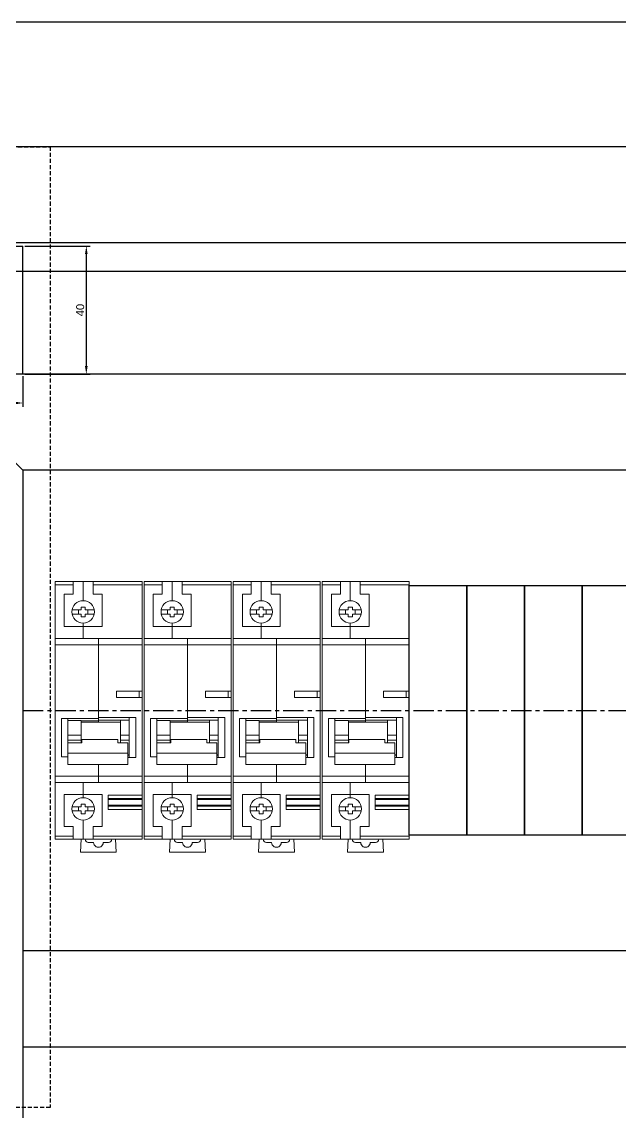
# Model space of a CAD drawing. Header units: millimetres. Extents: x -829 to 2887, y -460 to 1788.
# Drawn here: x 227.1 to 414, y 582.1 to 922.5 of the extents above; entities that cross this region are included whole.
import ezdxf

# ---------------------------------------------------------------- set-up
doc = ezdxf.new("R2010")
doc.units = ezdxf.units.MM
doc.linetypes.add('CENTER', pattern=[10.16, 6.35, -1.27, 1.27, -1.27])
doc.linetypes.add('HIDDEN', pattern=[1.905, 1.27, -0.635])
for name, color, linetype in [('Canaletas', 1, 'Continuous'), ('CENTRO', 7, 'CENTER'), ('COTA', 1, 'Continuous')]:
    doc.layers.add(name, color=color, linetype=linetype)
doc.styles.get("Standard").update_dxf_attribs({"font": 'arial.ttf'})
doc.dimstyles.new('ISO-25', dxfattribs={"dimtxt": 2.5, "dimasz": 2.5, "dimexe": 1.25, "dimexo": 0.625, "dimtad": 1, "dimtxsty": 'Standard', "dimcen": 2.5, "dimadec": 0, "dimazin": 0, "dimtfac": 1, "dimtmove": 0, "dimatfit": 3, "dimfxl": 1, "dimarcsym": 0})

# ---------------------------------------------------------------- blocks, each defined once
blk = doc.blocks.new('*D186')
at = {"layer": 'COTA', "color": 0, "lineweight": -2}
for p, q in [((228.13, 852.54), (248.53, 852.54)), ((247.28, 850.04), (247.28, 815.04)), ((228.13, 812.54), (248.53, 812.54))]:
    blk.add_line(p, q, dxfattribs=at)
at = {"layer": 'COTA', "color": 0}
for points in [[(247.69, 850.04), (246.86, 850.04), (247.28, 852.54)], [(246.86, 815.04), (247.69, 815.04), (247.28, 812.54)]]:
    blk.add_solid(points, dxfattribs=at)
at = {"layer": 'Defpoints', "color": 0}
for p in [(227.5, 852.54), (227.5, 812.54), (247.28, 812.54)]:
    blk.add_point(p, dxfattribs=at)
at = {"layer": 'COTA', "color": 0, "insert": (245.37, 832.54), "char_height": 2.5, "attachment_point": 5, "rotation": 90}
blk.add_mtext('40', dxfattribs=at)
blk = doc.blocks.new('*D187')
at = {"layer": 'COTA', "color": 0, "lineweight": -2}
for p, q in [((182.5, 811.92), (182.5, 802.28)), ((227.5, 811.92), (227.5, 802.28)), ((185, 803.53), (225, 803.53))]:
    blk.add_line(p, q, dxfattribs=at)
at = {"layer": 'COTA', "color": 0}
for points in [[(185, 803.94), (185, 803.11), (182.5, 803.53)], [(225, 803.11), (225, 803.94), (227.5, 803.53)]]:
    blk.add_solid(points, dxfattribs=at)
at = {"layer": 'Defpoints', "color": 0}
for p in [(182.5, 812.54), (227.5, 812.54), (227.5, 803.53)]:
    blk.add_point(p, dxfattribs=at)
at = {"layer": 'COTA', "color": 0, "insert": (205, 805.42), "char_height": 2.5, "attachment_point": 5}
blk.add_mtext('45', dxfattribs=at)

msp = doc.modelspace()

# ---------------------------------------------------------------- linework, layer by layer
for p, q in [((182.502, 852.541), (227.502, 852.541)), ((227.502, 812.541), (227.502, 852.541)), ((557.502, 844.568), (57.502, 844.568)), ((227.502, 812.541), (182.502, 812.541))]:
    msp.add_line(p, q)
at = {"linetype": 'Continuous', "lineweight": 15}
for p, q in [((237.502, 747.791), (243.202, 747.791)), ((237.502, 746.791), (237.502, 747.791)), ((243.202, 746.791), (237.502, 746.791)), ((237.502, 746.791), (237.502, 730.041)), ((243.202, 747.791), (243.202, 746.791)), ((246.302, 747.791), (243.202, 747.791)), ((243.202, 746.791), (243.202, 743.791)), ((246.302, 741.791), (246.302, 747.791)), ((246.302, 747.791), (249.402, 747.791)), ((246.302, 747.791), (246.302, 741.791)), ((249.402, 747.791), (264.702, 747.791)), ((249.402, 746.791), (249.402, 747.791)), ((264.702, 746.791), (249.402, 746.791)), ((249.402, 746.791), (249.402, 743.791)), ((264.702, 747.791), (264.702, 746.791)), ((264.702, 730.041), (264.702, 746.791)), ((265.302, 747.791), (271.002, 747.791)), ((265.302, 746.791), (265.302, 747.791)), ((271.002, 746.791), (265.302, 746.791)), ((265.302, 746.791), (265.302, 730.041)), ((271.002, 747.791), (271.002, 746.791)), ((274.102, 747.791), (271.002, 747.791)), ((271.002, 746.791), (271.002, 743.791)), ((274.102, 741.791), (274.102, 747.791)), ((274.102, 747.791), (277.202, 747.791)), ((274.102, 747.791), (274.102, 741.791)), ((277.202, 747.791), (292.502, 747.791)), ((277.202, 746.791), (277.202, 747.791)), ((292.502, 746.791), (277.202, 746.791)), ((277.202, 746.791), (277.202, 743.791)), ((292.502, 747.791), (292.502, 746.791)), ((292.502, 730.041), (292.502, 746.791)), ((293.102, 747.791), (298.802, 747.791)), ((293.102, 746.791), (293.102, 747.791)), ((298.802, 746.791), (293.102, 746.791)), ((293.102, 746.791), (293.102, 730.041)), ((298.802, 747.791), (298.802, 746.791)), ((301.902, 747.791), (298.802, 747.791)), ((298.802, 746.791), (298.802, 743.791)), ((301.902, 741.791), (301.902, 747.791)), ((301.902, 747.791), (305.002, 747.791)), ((301.902, 747.791), (301.902, 741.791)), ((305.002, 747.791), (320.302, 747.791)), ((305.002, 746.791), (305.002, 747.791)), ((320.302, 746.791), (305.002, 746.791)), ((305.002, 746.791), (305.002, 743.791)), ((320.302, 747.791), (320.302, 746.791)), ((320.302, 730.041), (320.302, 746.791)), ((320.902, 747.791), (326.602, 747.791)), ((320.902, 746.791), (320.902, 747.791)), ((326.602, 746.791), (320.902, 746.791)), ((320.902, 746.791), (320.902, 730.041)), ((326.602, 747.791), (326.602, 746.791)), ((329.702, 747.791), (326.602, 747.791)), ((326.602, 746.791), (326.602, 743.791)), ((329.702, 741.791), (329.702, 747.791)), ((329.702, 747.791), (332.802, 747.791)), ((329.702, 747.791), (329.702, 741.791)), ((332.802, 747.791), (348.102, 747.791)), ((332.802, 746.791), (332.802, 747.791)), ((348.102, 746.791), (332.802, 746.791)), ((332.802, 746.791), (332.802, 743.791)), ((348.102, 747.791), (348.102, 746.791)), ((348.102, 730.041), (348.102, 746.791)), ((243.202, 743.791), (240.402, 743.791)), ((240.402, 743.791), (240.402, 733.791)), ((249.402, 743.791), (252.202, 743.791)), ((252.202, 743.791), (252.202, 733.791)), ((271.002, 743.791), (268.202, 743.791)), ((268.202, 743.791), (268.202, 733.791)), ((277.202, 743.791), (280.002, 743.791)), ((280.002, 743.791), (280.002, 733.791)), ((298.802, 743.791), (296.002, 743.791)), ((296.002, 743.791), (296.002, 733.791)), ((305.002, 743.791), (307.802, 743.791)), ((307.802, 743.791), (307.802, 733.791)), ((326.602, 743.791), (323.802, 743.791)), ((323.802, 743.791), (323.802, 733.791)), ((332.802, 743.791), (335.602, 743.791)), ((335.602, 743.791), (335.602, 733.791)), ((242.863, 738.941), (245.652, 738.941)), ((244.802, 738.941), (244.802, 737.641)), ((246.952, 739.791), (245.652, 739.791)), ((245.652, 739.791), (245.652, 738.941)), ((246.952, 738.941), (246.952, 739.791)), ((246.952, 738.941), (249.741, 738.941)), ((247.802, 737.641), (247.802, 738.941)), ((270.663, 738.941), (273.452, 738.941)), ((272.602, 738.941), (272.602, 737.641)), ((274.752, 739.791), (273.452, 739.791)), ((273.452, 739.791), (273.452, 738.941)), ((274.752, 738.941), (274.752, 739.791)), ((274.752, 738.941), (277.541, 738.941)), ((275.602, 737.641), (275.602, 738.941)), ((298.463, 738.941), (301.252, 738.941)), ((300.402, 738.941), (300.402, 737.641)), ((302.552, 739.791), (301.252, 739.791)), ((301.252, 739.791), (301.252, 738.941)), ((302.552, 738.941), (302.552, 739.791)), ((302.552, 738.941), (305.341, 738.941)), ((303.402, 737.641), (303.402, 738.941)), ((326.263, 738.941), (329.052, 738.941)), ((328.202, 738.941), (328.202, 737.641)), ((330.352, 739.791), (329.052, 739.791)), ((329.052, 739.791), (329.052, 738.941)), ((330.352, 738.941), (330.352, 739.791)), ((330.352, 738.941), (333.141, 738.941)), ((331.202, 737.641), (331.202, 738.941)), ((245.652, 737.641), (242.863, 737.641)), ((245.652, 737.641), (245.652, 736.791)), ((245.652, 736.791), (246.952, 736.791)), ((249.741, 737.641), (246.952, 737.641)), ((246.952, 736.791), (246.952, 737.641)), ((273.452, 737.641), (270.663, 737.641)), ((273.452, 737.641), (273.452, 736.791)), ((273.452, 736.791), (274.752, 736.791)), ((277.541, 737.641), (274.752, 737.641)), ((274.752, 736.791), (274.752, 737.641)), ((301.252, 737.641), (298.463, 737.641)), ((301.252, 737.641), (301.252, 736.791)), ((301.252, 736.791), (302.552, 736.791)), ((305.341, 737.641), (302.552, 737.641)), ((302.552, 736.791), (302.552, 737.641)), ((329.052, 737.641), (326.263, 737.641)), ((329.052, 737.641), (329.052, 736.791)), ((329.052, 736.791), (330.352, 736.791)), ((333.141, 737.641), (330.352, 737.641)), ((330.352, 736.791), (330.352, 737.641)), ((246.302, 733.791), (240.402, 733.791)), ((246.302, 733.791), (246.302, 734.791)), ((246.302, 734.791), (246.302, 733.791)), ((246.302, 730.041), (246.302, 733.791)), ((246.302, 733.791), (252.202, 733.791)), ((246.302, 733.791), (246.302, 730.041)), ((274.102, 733.791), (268.202, 733.791)), ((274.102, 733.791), (274.102, 734.791)), ((274.102, 734.791), (274.102, 733.791)), ((274.102, 730.041), (274.102, 733.791)), ((274.102, 733.791), (280.002, 733.791)), ((274.102, 733.791), (274.102, 730.041)), ((301.902, 733.791), (296.002, 733.791)), ((301.902, 733.791), (301.902, 734.791)), ((301.902, 734.791), (301.902, 733.791)), ((301.902, 730.041), (301.902, 733.791)), ((301.902, 733.791), (307.802, 733.791)), ((301.902, 733.791), (301.902, 730.041)), ((329.702, 733.791), (323.802, 733.791)), ((329.702, 733.791), (329.702, 734.791)), ((329.702, 734.791), (329.702, 733.791)), ((329.702, 730.041), (329.702, 733.791)), ((329.702, 733.791), (335.602, 733.791)), ((329.702, 733.791), (329.702, 730.041)), ((237.502, 730.041), (251.102, 730.041)), ((237.502, 728.041), (237.502, 730.041)), ((251.102, 728.041), (251.102, 730.041)), ((251.102, 730.041), (264.702, 730.041)), ((251.102, 730.041), (251.102, 728.041)), ((264.702, 730.041), (264.702, 728.041)), ((265.302, 730.041), (278.902, 730.041)), ((265.302, 728.041), (265.302, 730.041)), ((278.902, 728.041), (278.902, 730.041)), ((278.902, 730.041), (292.502, 730.041)), ((278.902, 730.041), (278.902, 728.041)), ((292.502, 730.041), (292.502, 728.041)), ((293.102, 730.041), (306.702, 730.041)), ((293.102, 728.041), (293.102, 730.041)), ((306.702, 728.041), (306.702, 730.041)), ((306.702, 730.041), (320.302, 730.041)), ((306.702, 730.041), (306.702, 728.041)), ((320.302, 730.041), (320.302, 728.041)), ((320.902, 730.041), (334.502, 730.041)), ((320.902, 728.041), (320.902, 730.041)), ((334.502, 728.041), (334.502, 730.041)), ((334.502, 730.041), (348.102, 730.041)), ((334.502, 730.041), (334.502, 728.041)), ((348.102, 730.041), (348.102, 728.041)), ((251.102, 728.041), (237.502, 728.041)), ((237.502, 728.041), (237.502, 687.041)), ((264.702, 728.041), (251.102, 728.041)), ((251.102, 705.277), (251.102, 728.041)), ((251.102, 728.041), (251.102, 705.045)), ((264.702, 713.541), (264.702, 728.041)), ((278.902, 728.041), (265.302, 728.041)), ((265.302, 728.041), (265.302, 687.041)), ((292.502, 728.041), (278.902, 728.041)), ((278.902, 705.277), (278.902, 728.041)), ((278.902, 728.041), (278.902, 705.045)), ((292.502, 713.541), (292.502, 728.041)), ((306.702, 728.041), (293.102, 728.041)), ((293.102, 728.041), (293.102, 687.041)), ((320.302, 728.041), (306.702, 728.041)), ((306.702, 705.277), (306.702, 728.041)), ((306.702, 728.041), (306.702, 705.045)), ((320.302, 713.541), (320.302, 728.041)), ((334.502, 728.041), (320.902, 728.041)), ((320.902, 728.041), (320.902, 687.041)), ((348.102, 728.041), (334.502, 728.041)), ((334.502, 705.277), (334.502, 728.041)), ((334.502, 728.041), (334.502, 705.045)), ((348.102, 713.541), (348.102, 728.041)), ((256.702, 713.541), (264.702, 713.541)), ((256.702, 713.541), (256.702, 711.541)), ((256.702, 711.541), (264.702, 711.541)), ((263.802, 711.541), (263.802, 713.541)), ((264.702, 711.541), (264.702, 713.541)), ((264.702, 687.041), (264.702, 711.541)), ((284.502, 713.541), (292.502, 713.541)), ((284.502, 713.541), (284.502, 711.541)), ((284.502, 711.541), (292.502, 711.541)), ((291.602, 711.541), (291.602, 713.541)), ((292.502, 711.541), (292.502, 713.541)), ((292.502, 687.041), (292.502, 711.541)), ((312.302, 713.541), (320.302, 713.541)), ((312.302, 713.541), (312.302, 711.541)), ((312.302, 711.541), (320.302, 711.541)), ((319.402, 711.541), (319.402, 713.541)), ((320.302, 711.541), (320.302, 713.541)), ((320.302, 687.041), (320.302, 711.541)), ((340.102, 713.541), (348.102, 713.541)), ((340.102, 713.541), (340.102, 711.541)), ((340.102, 711.541), (348.102, 711.541)), ((347.202, 711.541), (347.202, 713.541)), ((348.102, 711.541), (348.102, 713.541)), ((348.102, 687.041), (348.102, 711.541)), ((241.502, 705.045), (239.502, 705.045)), ((239.502, 705.045), (239.502, 693.038)), ((241.502, 705.045), (241.502, 697.106)), ((251.102, 705.045), (241.502, 705.045)), ((251.102, 705.277), (260.702, 705.277)), ((251.102, 705.045), (251.102, 704.253)), ((260.702, 705.277), (262.702, 705.277)), ((260.702, 692.806), (260.702, 705.277)), ((262.702, 692.806), (262.702, 705.277)), ((269.302, 705.045), (267.302, 705.045)), ((267.302, 705.045), (267.302, 693.038)), ((269.302, 705.045), (269.302, 697.106)), ((278.902, 705.045), (269.302, 705.045)), ((278.902, 705.277), (288.502, 705.277)), ((278.902, 705.045), (278.902, 704.253)), ((288.502, 705.277), (290.502, 705.277)), ((288.502, 692.806), (288.502, 705.277)), ((290.502, 692.806), (290.502, 705.277)), ((297.102, 705.045), (295.102, 705.045)), ((295.102, 705.045), (295.102, 693.038)), ((297.102, 705.045), (297.102, 697.106)), ((306.702, 705.045), (297.102, 705.045)), ((306.702, 705.277), (316.302, 705.277)), ((306.702, 705.045), (306.702, 704.253)), ((316.302, 705.277), (318.302, 705.277)), ((316.302, 692.806), (316.302, 705.277)), ((318.302, 692.806), (318.302, 705.277)), ((324.902, 705.045), (322.902, 705.045)), ((322.902, 705.045), (322.902, 693.038)), ((324.902, 705.045), (324.902, 697.106)), ((334.502, 705.045), (324.902, 705.045)), ((334.502, 705.277), (344.102, 705.277)), ((334.502, 705.045), (334.502, 704.253)), ((344.102, 705.277), (346.102, 705.277)), ((344.102, 692.806), (344.102, 705.277)), ((346.102, 692.806), (346.102, 705.277)), ((245.702, 704.433), (241.502, 704.433)), ((245.702, 704.433), (245.702, 699.79)), ((251.102, 704.253), (245.702, 704.253)), ((257.902, 703.841), (245.702, 703.841)), ((260.702, 704.528), (251.102, 704.528)), ((251.102, 704.253), (251.102, 703.841)), ((257.902, 699.79), (257.902, 704.449)), ((257.902, 704.449), (260.702, 704.449)), ((273.502, 704.433), (269.302, 704.433)), ((273.502, 704.433), (273.502, 699.79)), ((278.902, 704.253), (273.502, 704.253)), ((285.702, 703.841), (273.502, 703.841)), ((288.502, 704.528), (278.902, 704.528)), ((278.902, 704.253), (278.902, 703.841)), ((285.702, 699.79), (285.702, 704.449)), ((285.702, 704.449), (288.502, 704.449)), ((301.302, 704.433), (297.102, 704.433)), ((301.302, 704.433), (301.302, 699.79)), ((306.702, 704.253), (301.302, 704.253)), ((313.502, 703.841), (301.302, 703.841)), ((316.302, 704.528), (306.702, 704.528)), ((306.702, 704.253), (306.702, 703.841)), ((313.502, 699.79), (313.502, 704.449)), ((313.502, 704.449), (316.302, 704.449)), ((329.102, 704.433), (324.902, 704.433)), ((329.102, 704.433), (329.102, 699.79)), ((334.502, 704.253), (329.102, 704.253)), ((341.302, 703.841), (329.102, 703.841)), ((344.102, 704.528), (334.502, 704.528)), ((334.502, 704.253), (334.502, 703.841)), ((341.302, 699.79), (341.302, 704.449)), ((341.302, 704.449), (344.102, 704.449)), ((245.702, 699.79), (241.502, 699.79)), ((241.502, 698.293), (245.702, 698.293)), ((245.702, 698.293), (245.702, 699.79)), ((245.702, 698.293), (245.702, 697.46)), ((257.102, 698.429), (245.902, 698.429)), ((245.902, 698.429), (245.902, 697.46)), ((257.102, 698.429), (257.102, 697.46)), ((257.902, 699.79), (257.902, 698.293)), ((257.902, 699.79), (260.702, 699.79)), ((260.702, 698.293), (257.902, 698.293)), ((257.902, 697.46), (257.902, 698.293)), ((273.502, 699.79), (269.302, 699.79)), ((269.302, 698.293), (273.502, 698.293)), ((273.502, 698.293), (273.502, 699.79)), ((273.502, 698.293), (273.502, 697.46)), ((284.902, 698.429), (273.702, 698.429)), ((273.702, 698.429), (273.702, 697.46)), ((284.902, 698.429), (284.902, 697.46)), ((285.702, 699.79), (285.702, 698.293)), ((285.702, 699.79), (288.502, 699.79)), ((288.502, 698.293), (285.702, 698.293)), ((285.702, 697.46), (285.702, 698.293)), ((301.302, 699.79), (297.102, 699.79)), ((297.102, 698.293), (301.302, 698.293)), ((301.302, 698.293), (301.302, 699.79)), ((301.302, 698.293), (301.302, 697.46)), ((312.702, 698.429), (301.502, 698.429)), ((301.502, 698.429), (301.502, 697.46)), ((312.702, 698.429), (312.702, 697.46)), ((313.502, 699.79), (313.502, 698.293)), ((313.502, 699.79), (316.302, 699.79)), ((316.302, 698.293), (313.502, 698.293)), ((313.502, 697.46), (313.502, 698.293)), ((329.102, 699.79), (324.902, 699.79)), ((324.902, 698.293), (329.102, 698.293)), ((329.102, 698.293), (329.102, 699.79)), ((329.102, 698.293), (329.102, 697.46)), ((340.502, 698.429), (329.302, 698.429)), ((329.302, 698.429), (329.302, 697.46)), ((340.502, 698.429), (340.502, 697.46)), ((341.302, 699.79), (341.302, 698.293)), ((341.302, 699.79), (344.102, 699.79)), ((344.102, 698.293), (341.302, 698.293)), ((341.302, 697.46), (341.302, 698.293)), ((245.902, 697.46), (241.502, 697.46)), ((241.502, 697.106), (241.502, 694.238)), ((260.202, 697.46), (257.102, 697.46)), ((260.202, 697.46), (260.202, 694.238)), ((273.702, 697.46), (269.302, 697.46)), ((269.302, 697.106), (269.302, 694.238)), ((288.002, 697.46), (284.902, 697.46)), ((288.002, 697.46), (288.002, 694.238)), ((301.502, 697.46), (297.102, 697.46)), ((297.102, 697.106), (297.102, 694.238)), ((315.802, 697.46), (312.702, 697.46)), ((315.802, 697.46), (315.802, 694.238)), ((329.302, 697.46), (324.902, 697.46)), ((324.902, 697.106), (324.902, 694.238)), ((343.602, 697.46), (340.502, 697.46)), ((343.602, 697.46), (343.602, 694.238)), ((241.502, 693.038), (239.502, 693.038)), ((260.202, 694.238), (241.502, 694.238)), ((241.502, 694.238), (241.502, 690.67)), ((260.202, 694.238), (260.202, 690.67)), ((260.702, 693.634), (260.202, 693.634)), ((260.202, 693.555), (260.702, 693.555)), ((260.202, 692.806), (260.702, 692.806)), ((260.702, 692.806), (262.702, 692.806)), ((269.302, 693.038), (267.302, 693.038)), ((288.002, 694.238), (269.302, 694.238)), ((269.302, 694.238), (269.302, 690.67)), ((288.002, 694.238), (288.002, 690.67)), ((288.502, 693.634), (288.002, 693.634)), ((288.002, 693.555), (288.502, 693.555)), ((288.002, 692.806), (288.502, 692.806)), ((288.502, 692.806), (290.502, 692.806)), ((297.102, 693.038), (295.102, 693.038)), ((315.802, 694.238), (297.102, 694.238)), ((297.102, 694.238), (297.102, 690.67)), ((315.802, 694.238), (315.802, 690.67)), ((316.302, 693.634), (315.802, 693.634)), ((315.802, 693.555), (316.302, 693.555)), ((315.802, 692.806), (316.302, 692.806)), ((316.302, 692.806), (318.302, 692.806)), ((324.902, 693.038), (322.902, 693.038)), ((343.602, 694.238), (324.902, 694.238)), ((324.902, 694.238), (324.902, 690.67)), ((343.602, 694.238), (343.602, 690.67)), ((344.102, 693.634), (343.602, 693.634)), ((343.602, 693.555), (344.102, 693.555)), ((343.602, 692.806), (344.102, 692.806)), ((344.102, 692.806), (346.102, 692.806)), ((260.202, 690.67), (241.502, 690.67)), ((251.102, 687.041), (251.102, 690.67)), ((251.102, 690.67), (251.102, 687.041)), ((288.002, 690.67), (269.302, 690.67)), ((278.902, 687.041), (278.902, 690.67)), ((278.902, 690.67), (278.902, 687.041)), ((315.802, 690.67), (297.102, 690.67)), ((306.702, 687.041), (306.702, 690.67)), ((306.702, 690.67), (306.702, 687.041)), ((343.602, 690.67), (324.902, 690.67)), ((334.502, 687.041), (334.502, 690.67)), ((334.502, 690.67), (334.502, 687.041)), ((237.502, 687.041), (251.102, 687.041)), ((237.502, 685.041), (237.502, 687.041)), ((251.102, 685.041), (237.502, 685.041)), ((237.502, 685.041), (237.502, 668.291)), ((246.302, 681.291), (246.302, 685.041)), ((246.302, 685.041), (246.302, 681.291)), ((251.102, 687.041), (264.702, 687.041)), ((251.102, 685.041), (251.102, 687.041)), ((251.102, 687.041), (251.102, 685.041)), ((264.702, 685.041), (251.102, 685.041)), ((264.702, 687.041), (264.702, 685.041)), ((264.702, 681.091), (264.702, 685.041)), ((265.302, 687.041), (278.902, 687.041)), ((265.302, 685.041), (265.302, 687.041)), ((278.902, 685.041), (265.302, 685.041)), ((265.302, 685.041), (265.302, 668.291)), ((274.102, 681.291), (274.102, 685.041)), ((274.102, 685.041), (274.102, 681.291)), ((278.902, 687.041), (292.502, 687.041)), ((278.902, 685.041), (278.902, 687.041)), ((278.902, 687.041), (278.902, 685.041)), ((292.502, 685.041), (278.902, 685.041)), ((292.502, 687.041), (292.502, 685.041)), ((292.502, 681.091), (292.502, 685.041)), ((293.102, 687.041), (306.702, 687.041)), ((293.102, 685.041), (293.102, 687.041)), ((306.702, 685.041), (293.102, 685.041)), ((293.102, 685.041), (293.102, 668.291)), ((301.902, 681.291), (301.902, 685.041)), ((301.902, 685.041), (301.902, 681.291)), ((306.702, 687.041), (320.302, 687.041)), ((306.702, 685.041), (306.702, 687.041)), ((306.702, 687.041), (306.702, 685.041)), ((320.302, 685.041), (306.702, 685.041)), ((320.302, 687.041), (320.302, 685.041)), ((320.302, 681.091), (320.302, 685.041)), ((320.902, 687.041), (334.502, 687.041)), ((320.902, 685.041), (320.902, 687.041)), ((334.502, 685.041), (320.902, 685.041)), ((320.902, 685.041), (320.902, 668.291)), ((329.702, 681.291), (329.702, 685.041)), ((329.702, 685.041), (329.702, 681.291)), ((334.502, 687.041), (348.102, 687.041)), ((334.502, 685.041), (334.502, 687.041)), ((334.502, 687.041), (334.502, 685.041)), ((348.102, 685.041), (334.502, 685.041)), ((348.102, 687.041), (348.102, 685.041)), ((348.102, 681.091), (348.102, 685.041)), ((240.402, 681.291), (240.402, 671.291)), ((246.302, 681.291), (240.402, 681.291)), ((246.302, 681.291), (252.202, 681.291)), ((246.302, 680.291), (246.302, 681.291)), ((246.302, 681.291), (246.302, 680.291)), ((252.202, 681.291), (252.202, 671.291)), ((254.102, 681.091), (264.702, 681.091)), ((254.102, 681.091), (254.102, 676.591)), ((264.702, 680.046), (264.702, 681.091)), ((268.202, 681.291), (268.202, 671.291)), ((274.102, 681.291), (268.202, 681.291)), ((274.102, 681.291), (280.002, 681.291)), ((274.102, 680.291), (274.102, 681.291)), ((274.102, 681.291), (274.102, 680.291)), ((280.002, 681.291), (280.002, 671.291)), ((281.902, 681.091), (292.502, 681.091)), ((281.902, 681.091), (281.902, 676.591)), ((292.502, 680.046), (292.502, 681.091)), ((296.002, 681.291), (296.002, 671.291)), ((301.902, 681.291), (296.002, 681.291)), ((301.902, 681.291), (307.802, 681.291)), ((301.902, 680.291), (301.902, 681.291)), ((301.902, 681.291), (301.902, 680.291)), ((307.802, 681.291), (307.802, 671.291)), ((309.702, 681.091), (320.302, 681.091)), ((309.702, 681.091), (309.702, 676.591)), ((320.302, 680.046), (320.302, 681.091)), ((323.802, 681.291), (323.802, 671.291)), ((329.702, 681.291), (323.802, 681.291)), ((329.702, 681.291), (335.602, 681.291)), ((329.702, 680.291), (329.702, 681.291)), ((329.702, 681.291), (329.702, 680.291)), ((335.602, 681.291), (335.602, 671.291)), ((337.502, 681.091), (348.102, 681.091)), ((337.502, 681.091), (337.502, 676.591)), ((348.102, 680.046), (348.102, 681.091)), ((246.952, 678.291), (245.652, 678.291)), ((245.652, 678.291), (245.652, 677.441)), ((246.952, 677.441), (246.952, 678.291)), ((254.102, 680.046), (264.702, 680.046)), ((254.102, 679.69), (264.702, 679.69)), ((254.102, 677.993), (264.702, 677.993)), ((254.102, 677.637), (264.702, 677.637)), ((264.702, 679.69), (264.702, 680.046)), ((264.702, 677.993), (264.702, 679.69)), ((264.702, 677.637), (264.702, 677.993)), ((264.702, 676.591), (264.702, 677.637)), ((274.752, 678.291), (273.452, 678.291)), ((273.452, 678.291), (273.452, 677.441)), ((274.752, 677.441), (274.752, 678.291)), ((281.902, 680.046), (292.502, 680.046)), ((281.902, 679.69), (292.502, 679.69)), ((281.902, 677.993), (292.502, 677.993)), ((281.902, 677.637), (292.502, 677.637)), ((292.502, 679.69), (292.502, 680.046)), ((292.502, 677.993), (292.502, 679.69)), ((292.502, 677.637), (292.502, 677.993)), ((292.502, 676.591), (292.502, 677.637)), ((302.552, 678.291), (301.252, 678.291)), ((301.252, 678.291), (301.252, 677.441)), ((302.552, 677.441), (302.552, 678.291)), ((309.702, 680.046), (320.302, 680.046)), ((309.702, 679.69), (320.302, 679.69)), ((309.702, 677.993), (320.302, 677.993)), ((309.702, 677.637), (320.302, 677.637)), ((320.302, 679.69), (320.302, 680.046)), ((320.302, 677.993), (320.302, 679.69)), ((320.302, 677.637), (320.302, 677.993)), ((320.302, 676.591), (320.302, 677.637)), ((330.352, 678.291), (329.052, 678.291)), ((329.052, 678.291), (329.052, 677.441)), ((330.352, 677.441), (330.352, 678.291)), ((337.502, 680.046), (348.102, 680.046)), ((337.502, 679.69), (348.102, 679.69)), ((337.502, 677.993), (348.102, 677.993)), ((337.502, 677.637), (348.102, 677.637)), ((348.102, 679.69), (348.102, 680.046)), ((348.102, 677.993), (348.102, 679.69)), ((348.102, 677.637), (348.102, 677.993)), ((348.102, 676.591), (348.102, 677.637)), ((242.863, 677.441), (245.652, 677.441)), ((245.652, 676.141), (242.863, 676.141)), ((244.802, 677.441), (244.802, 676.141)), ((245.652, 676.141), (245.652, 675.291)), ((245.652, 675.291), (246.952, 675.291)), ((246.952, 677.441), (249.741, 677.441)), ((249.741, 676.141), (246.952, 676.141)), ((246.952, 675.291), (246.952, 676.141)), ((247.802, 676.141), (247.802, 677.441)), ((254.102, 676.591), (264.702, 676.591)), ((264.702, 668.291), (264.702, 676.591)), ((270.663, 677.441), (273.452, 677.441)), ((273.452, 676.141), (270.663, 676.141)), ((272.602, 677.441), (272.602, 676.141)), ((273.452, 676.141), (273.452, 675.291)), ((273.452, 675.291), (274.752, 675.291)), ((274.752, 677.441), (277.541, 677.441)), ((277.541, 676.141), (274.752, 676.141)), ((274.752, 675.291), (274.752, 676.141)), ((275.602, 676.141), (275.602, 677.441)), ((281.902, 676.591), (292.502, 676.591)), ((292.502, 668.291), (292.502, 676.591)), ((298.463, 677.441), (301.252, 677.441)), ((301.252, 676.141), (298.463, 676.141)), ((300.402, 677.441), (300.402, 676.141)), ((301.252, 676.141), (301.252, 675.291)), ((301.252, 675.291), (302.552, 675.291)), ((302.552, 677.441), (305.341, 677.441)), ((305.341, 676.141), (302.552, 676.141)), ((302.552, 675.291), (302.552, 676.141)), ((303.402, 676.141), (303.402, 677.441)), ((309.702, 676.591), (320.302, 676.591)), ((320.302, 668.291), (320.302, 676.591)), ((326.263, 677.441), (329.052, 677.441)), ((329.052, 676.141), (326.263, 676.141)), ((328.202, 677.441), (328.202, 676.141)), ((329.052, 676.141), (329.052, 675.291)), ((329.052, 675.291), (330.352, 675.291)), ((330.352, 677.441), (333.141, 677.441)), ((333.141, 676.141), (330.352, 676.141)), ((330.352, 675.291), (330.352, 676.141)), ((331.202, 676.141), (331.202, 677.441)), ((337.502, 676.591), (348.102, 676.591)), ((348.102, 668.291), (348.102, 676.591)), ((243.202, 671.291), (240.402, 671.291)), ((243.202, 671.291), (243.202, 668.291)), ((246.302, 667.291), (246.302, 673.291)), ((246.302, 673.291), (246.302, 667.291)), ((249.402, 671.291), (249.402, 668.291)), ((252.202, 671.291), (249.402, 671.291)), ((271.002, 671.291), (268.202, 671.291)), ((271.002, 671.291), (271.002, 668.291)), ((274.102, 667.291), (274.102, 673.291)), ((274.102, 673.291), (274.102, 667.291)), ((277.202, 671.291), (277.202, 668.291)), ((280.002, 671.291), (277.202, 671.291)), ((298.802, 671.291), (296.002, 671.291)), ((298.802, 671.291), (298.802, 668.291)), ((301.902, 667.291), (301.902, 673.291)), ((301.902, 673.291), (301.902, 667.291)), ((305.002, 671.291), (305.002, 668.291)), ((307.802, 671.291), (305.002, 671.291)), ((326.602, 671.291), (323.802, 671.291)), ((326.602, 671.291), (326.602, 668.291)), ((329.702, 667.291), (329.702, 673.291)), ((329.702, 673.291), (329.702, 667.291)), ((332.802, 671.291), (332.802, 668.291)), ((335.602, 671.291), (332.802, 671.291)), ((237.502, 668.291), (243.202, 668.291)), ((237.502, 667.291), (237.502, 668.291)), ((243.202, 667.291), (237.502, 667.291)), ((243.202, 668.291), (243.202, 667.291)), ((246.302, 667.291), (243.202, 667.291)), ((245.662, 667.291), (245.452, 663.301)), ((246.302, 667.291), (249.402, 667.291)), ((249.402, 668.291), (264.702, 668.291)), ((249.402, 667.291), (249.402, 668.291)), ((264.702, 667.291), (249.402, 667.291)), ((256.652, 663.282), (256.441, 667.291)), ((264.702, 668.291), (264.702, 667.291)), ((265.302, 668.291), (271.002, 668.291)), ((265.302, 667.291), (265.302, 668.291)), ((271.002, 667.291), (265.302, 667.291)), ((271.002, 668.291), (271.002, 667.291)), ((274.102, 667.291), (271.002, 667.291)), ((273.462, 667.291), (273.252, 663.301)), ((274.102, 667.291), (277.202, 667.291)), ((277.202, 668.291), (292.502, 668.291)), ((277.202, 667.291), (277.202, 668.291)), ((292.502, 667.291), (277.202, 667.291)), ((284.452, 663.282), (284.241, 667.291)), ((292.502, 668.291), (292.502, 667.291)), ((293.102, 668.291), (298.802, 668.291)), ((293.102, 667.291), (293.102, 668.291)), ((298.802, 667.291), (293.102, 667.291)), ((298.802, 668.291), (298.802, 667.291)), ((301.902, 667.291), (298.802, 667.291)), ((301.262, 667.291), (301.052, 663.301)), ((301.902, 667.291), (305.002, 667.291)), ((305.002, 668.291), (320.302, 668.291)), ((305.002, 667.291), (305.002, 668.291)), ((320.302, 667.291), (305.002, 667.291)), ((312.252, 663.282), (312.041, 667.291)), ((320.302, 668.291), (320.302, 667.291)), ((320.902, 668.291), (326.602, 668.291)), ((320.902, 667.291), (320.902, 668.291)), ((326.602, 667.291), (320.902, 667.291)), ((326.602, 668.291), (326.602, 667.291)), ((329.702, 667.291), (326.602, 667.291)), ((329.062, 667.291), (328.852, 663.301)), ((329.702, 667.291), (332.802, 667.291)), ((332.802, 668.291), (348.102, 668.291)), ((332.802, 667.291), (332.802, 668.291)), ((348.102, 667.291), (332.802, 667.291)), ((340.052, 663.282), (339.841, 667.291)), ((348.102, 668.291), (348.102, 667.291)), ((247.907, 666.297), (249.557, 666.294)), ((252.557, 666.289), (254.207, 666.286)), ((275.707, 666.297), (277.357, 666.294)), ((280.357, 666.289), (282.007, 666.286)), ((303.507, 666.297), (305.157, 666.294)), ((308.157, 666.289), (309.807, 666.286)), ((331.307, 666.297), (332.957, 666.294)), ((335.957, 666.289), (337.607, 666.286)), ((245.452, 663.301), (256.652, 663.282)), ((273.252, 663.301), (284.452, 663.282)), ((301.052, 663.301), (312.252, 663.282)), ((328.852, 663.301), (340.052, 663.282))]:
    msp.add_line(p, q, dxfattribs=at)
for points in [[(57.502, 422.541), (57.502, 922.541), (557.502, 922.541), (557.502, 422.541)], [(348.102, 668.541), (348.102, 746.541), (366.102, 746.541), (366.102, 668.541)], [(366.102, 668.541), (366.102, 746.541), (384.102, 746.541), (384.102, 668.541)], [(384.102, 668.541), (384.102, 746.541), (402.102, 746.541), (402.102, 668.541)], [(402.102, 668.541), (402.102, 746.541), (420.102, 746.541), (420.102, 668.541)]]:
    msp.add_lwpolyline(points, close=True)
at = {"linetype": 'HIDDEN'}
msp.add_lwpolyline([(64.002, 583.541), (64.002, 883.541), (236.002, 883.541), (236.002, 583.541)], close=True, dxfattribs=at)
at = {"linetype": 'Continuous', "lineweight": 15}
for centre, radius, start, end in [((246.302, 738.291), 3.5, 90, 270), ((246.302, 738.291), 3.5, 270, 90), ((274.102, 738.291), 3.5, 90, 270), ((274.102, 738.291), 3.5, 270, 90), ((301.902, 738.291), 3.5, 90, 270), ((301.902, 738.291), 3.5, 270, 90), ((329.702, 738.291), 3.5, 90, 270), ((329.702, 738.291), 3.5, 270, 90), ((246.302, 676.791), 3.5, 90, 270), ((246.302, 676.791), 3.5, 270, 90), ((274.102, 676.791), 3.5, 90, 270), ((274.102, 676.791), 3.5, 270, 90), ((301.902, 676.791), 3.5, 90, 270), ((301.902, 676.791), 3.5, 270, 90), ((329.702, 676.791), 3.5, 90, 270), ((329.702, 676.791), 3.5, 270, 90), ((247.909, 667.297), 1, 180.3072, 269.90374), ((254.209, 667.286), 1, 269.90374, 0.29925), ((275.709, 667.297), 1, 180.3072, 269.90374), ((282.009, 667.286), 1, 269.90374, 0.29925), ((303.509, 667.297), 1, 180.3072, 269.90374), ((309.809, 667.286), 1, 269.90374, 0.29925), ((331.309, 667.297), 1, 180.3072, 269.90374), ((337.609, 667.286), 1, 269.90374, 0.29925), ((251.057, 666.291), 1.5, 179.90374, 359.90374), ((278.857, 666.291), 1.5, 179.90374, 359.90374), ((306.657, 666.291), 1.5, 179.90374, 359.90374), ((334.457, 666.291), 1.5, 179.90374, 359.90374)]:
    msp.add_arc(centre, radius, start, end, dxfattribs=at)
at = {"layer": 'Canaletas'}
for p, q in [((557.502, 883.541), (64.002, 883.541)), ((557.502, 853.541), (64.002, 853.541)), ((537.502, 812.541), (197.502, 812.541)), ((227.502, 782.541), (197.502, 812.541)), ((227.502, 782.541), (227.502, 472.541)), ((507.502, 782.541), (227.502, 782.541)), ((227.502, 632.541), (507.502, 632.541)), ((227.502, 602.541), (507.502, 602.541))]:
    msp.add_line(p, q, dxfattribs=at)
at = {"layer": 'CENTRO'}
msp.add_line((227.502, 707.541), (507.502, 707.541), dxfattribs=at)

# ---------------------------------------------------------------- dimensions: what is measured, and where the dimension line sits
at = {"layer": 'COTA'}
dim = msp.add_linear_dim(base=(247.276, 812.541), p1=(227.502, 852.541), p2=(227.502, 812.541), angle=90, dimstyle='ISO-25', dxfattribs=at)
dim.commit()
dim.dimension.update_dxf_attribs({"geometry": '*D186', "text_midpoint": (245.374, 832.541)})
dim = msp.add_linear_dim(base=(227.502, 803.526), p1=(182.502, 812.541), p2=(227.502, 812.541), dimstyle='ISO-25', dxfattribs=at)
dim.commit()
dim.dimension.update_dxf_attribs({"geometry": '*D187', "text_midpoint": (205.002, 805.422)})

doc.saveas('drawing.dxf')
